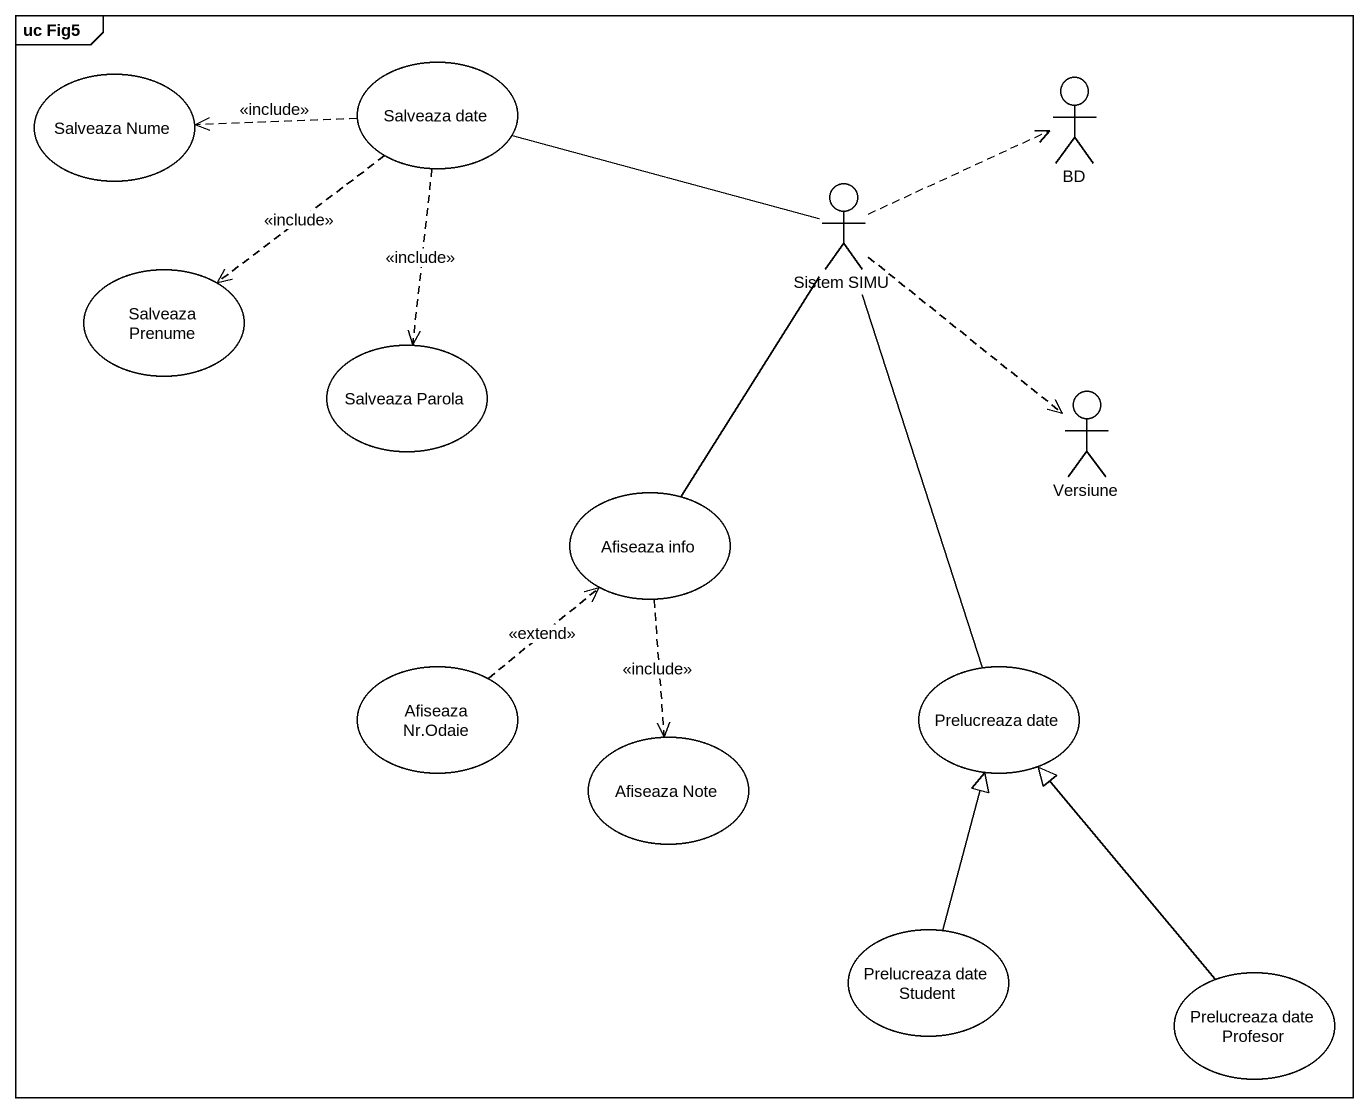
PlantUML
@startuml
mainframe uc Fig5
usecase "Salveaza Nume" as Salveaza_Nume
usecase "Salveaza date" as Salveaza_date
actor BD
actor "Sistem SIMU" as Sistem_SIMU
usecase "Salveaza Prenume" as Salveaza_Prenume
usecase "Salveaza Parola" as Salveaza_Parola
actor Versiune
usecase "Afiseaza info" as Afiseaza_info
usecase "Afiseaza Nr.Odaie" as Afiseaza_Nr_Odaie
usecase "Prelucreaza date" as Prelucreaza_date
usecase "Afiseaza Note" as Afiseaza_Note
usecase "Prelucreaza date Student" as Prelucreaza_date_Student
usecase "Prelucreaza date Profesor" as Prelucreaza_date_Profesor
Salveaza_date .left.> Salveaza_Nume : <<include>>
Salveaza_date ..> Salveaza_Prenume : <<include>>
Salveaza_date ..> Salveaza_Parola : <<include>>
Sistem_SIMU -left- Salveaza_date
Sistem_SIMU .right.> BD
Sistem_SIMU ..> Versiune
Sistem_SIMU -- Afiseaza_info
Sistem_SIMU -- Prelucreaza_date
Afiseaza_info ..> Afiseaza_Note : <<include>>
Afiseaza_Nr_Odaie .up.> Afiseaza_info : <<extend>>
Prelucreaza_date_Student -up-|> Prelucreaza_date
Prelucreaza_date_Profesor -up-|> Prelucreaza_date
@enduml
